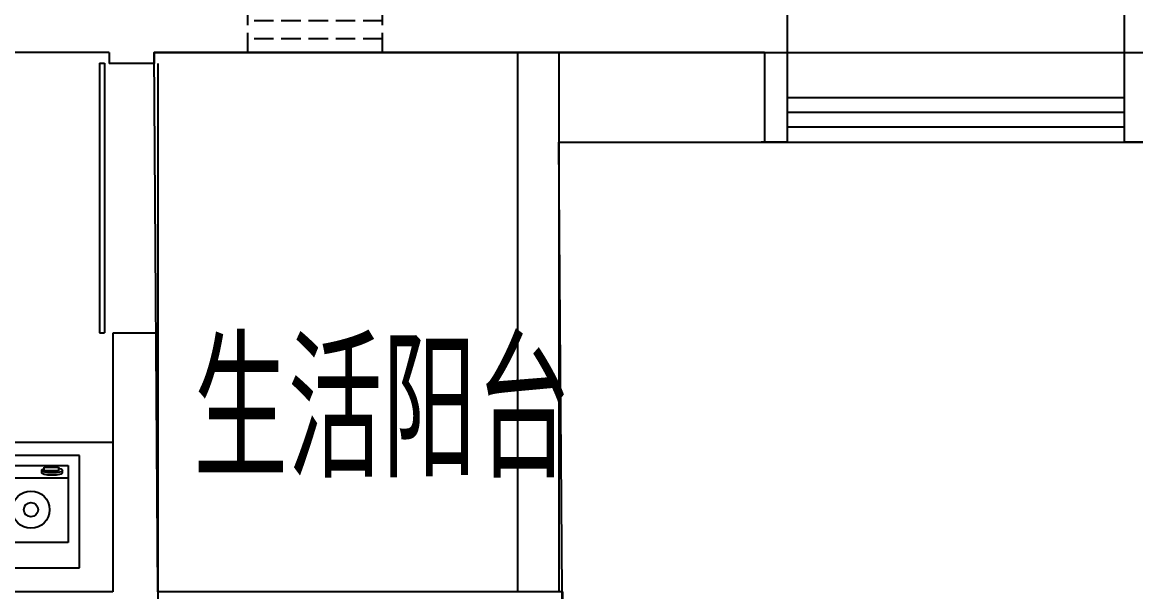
# Model space of a CAD drawing. Header units: millimetres. Extents: x 630 to 33459, y 325 to 36927.
# Drawn here: x 22842 to 27796, y 20895 to 23430 of the extents above; entities that cross this region are included whole.
import ezdxf
from ezdxf.enums import TextEntityAlignment as Align

# ---------------------------------------------------------------- set-up
doc = ezdxf.new("R2010")
doc.units = ezdxf.units.MM
doc.linetypes.add('DASH', pattern=[0.35, 0.25, -0.1])
for name, color, linetype in [('3', 7, 'Continuous'), ('JJ', 8, 'Continuous'), ('PUB_WINDW', 7, 'Continuous'), ('T', 7, 'Continuous'), ('WALL', 255, 'Continuous'), ('WINDOW', 2, 'Continuous')]:
    doc.layers.add(name, color=color, linetype=linetype)
doc.styles.add('DIM_FONT', font='SIMPLEX', dxfattribs={"width": 0.8})
doc.styles.add('HZ', font='txt', dxfattribs={"width": 0.7, "height": 5, "bigfont": 'hztxt'})
doc.styles.add('SIMPLEX', font='SIMPLEX.SHX')
doc.styles.get("Standard").update_dxf_attribs({"font": 'arial.ttf'})

# ---------------------------------------------------------------- blocks, each defined once
blk = doc.blocks.new('ZT1')
at = {"linetype": 'Continuous'}
for p, q in [((700, 500), (0, 500)), ((0, 500), (0, 0)), ((700, 0), (700, 500)), ((0, 0), (700, 0))]:
    blk.add_line(p, q, dxfattribs=at)
for p, q in [((50.7, 386.9), (673.5, 386.9)), ((50.7, 44.5), (50.7, 386.9)), ((673.5, 386.9), (673.5, 44.5)), ((673.5, 100.2), (50.7, 100.2)), ((76.1, 76.8), (76.1, 66.3)), ((92.7, 51.8), (92.7, 68.5)), ((92.7, 68.5), (157.4, 68.5)), ((157.4, 51.8), (92.7, 51.8)), ((157.4, 68.5), (157.4, 51.8)), ((167.9, 77.9), (167.8, 66.2)), ((549.1, 76.8), (549.1, 66.3)), ((565.7, 68.5), (630.4, 68.5)), ((565.7, 51.8), (565.7, 68.5)), ((630.4, 51.8), (565.7, 51.8)), ((630.4, 68.5), (630.4, 51.8)), ((640.9, 77.9), (640.8, 66.2)), ((673.5, 44.5), (50.7, 44.5))]:
    blk.add_line(p, q)
for points in [[(76.1, 76.8, -0.259034), (78, 80.2, -0.076276), (89.5, 85.1, -0.036515), (103.1, 87.6, -0.026615), (121.9, 88.6, -0.026615), (140.8, 87.6, -0.036515), (154.3, 85.1, -0.076276), (165.9, 80.2, -0.259034), (167.8, 76.8, -0.078462), (167.6, 75.5, -0.056762)], [(76.1, 66.3, -0.259034), (78, 69.7, -0.076276), (89.5, 74.6, -0.036515), (103.1, 77.1, -0.026615), (121.9, 78.1, -0.026615), (140.8, 77.1, -0.036515), (154.3, 74.6, -0.076276), (165.9, 69.7, -0.259034), (167.8, 66.3, -0.259034), (165.9, 62.8, -0.056762), (157.4, 58.8, -0.036515)], [(92.7, 57.1, -0.008736), (89.5, 57.9, -0.076276), (78, 62.8, -0.259034), (76.1, 66.3, -0.259034)], [(549.1, 76.8, -0.259034), (551, 80.2, -0.076276), (562.5, 85.1, -0.036515), (576.1, 87.6, -0.026615), (594.9, 88.6, -0.026615), (613.8, 87.6, -0.036515), (627.3, 85.1, -0.076276), (638.9, 80.2, -0.259034), (640.8, 76.8, -0.078462), (640.6, 75.5, -0.056762)], [(549.1, 66.3, -0.259034), (551, 69.7, -0.076276), (562.5, 74.6, -0.036515), (576.1, 77.1, -0.026615), (594.9, 78.1, -0.026615), (613.8, 77.1, -0.036515), (627.3, 74.6, -0.076276), (638.9, 69.7, -0.259034), (640.8, 66.3, -0.259034), (638.9, 62.8, -0.056762), (630.4, 58.8, -0.036515)], [(565.7, 57.1, -0.008736), (562.5, 57.9, -0.076276), (551, 62.8, -0.259034), (549.1, 66.3, -0.259034)]]:
    blk.add_lwpolyline(points, format="xyb")
for centre, radius in [((215.8, 241.5), 82.5), ((508.4, 241.5), 82.5), ((215.8, 241.5), 31.6), ((508.4, 241.5), 31.6)]:
    blk.add_circle(centre, radius, dxfattribs=at)
at = {"width": 0.8, "flags": 9}
for tag in ['XSIZE', 'YSIZE']:
    blk.add_attdef(tag, (348.3, 500), '', height=0.5, dxfattribs=at)
blk = doc.blocks.new('ZT')
at = {"layer": 'JJ', "linetype": 'Continuous', "rotation": 89.99999999882102}
blk.add_blockref('ZT1', (211.4, -329.8), dxfattribs=at)
blk = doc.blocks.new('_WBLK')
for p, q in [((-0.5, 0.5), (0.5, 0.5)), ((0.5, 0.1667), (-0.5, 0.1667)), ((0.5, -0.1667), (-0.5, -0.1667)), ((-0.5, -0.5), (0.5, -0.5))]:
    blk.add_line(p, q)
at = {"style": 'SIMPLEX', "flags": 9}
blk.add_attdef('A', text='', height=1, dxfattribs=at).set_placement((0, 1.5), align=Align.MIDDLE)
blk = doc.blocks.new('M_A13ZTG')
for p, q in [((-0.5018, 0.2083), (0.4982, 0.2083)), ((-0.5018, 0.2083), (-0.5018, 0.1896)), ((0.4982, 0.2083), (0.4982, 0.1896)), ((-0.5018, 0.1896), (0.4982, 0.1896))]:
    blk.add_line(p, q)
blk = doc.blocks.new('_GCBLK')
at = {"linetype": 'DASH'}
for p, q in [((-0.5, -0.5), (-0.5, 0.5)), ((0.5, -0.5), (0.5, 0.5)), ((-0.5, 0.2), (0.5, 0.2)), ((-0.5, -0.2), (0.5, -0.2))]:
    blk.add_line(p, q, dxfattribs=at)
at = {"style": 'SIMPLEX', "flags": 9}
blk.add_attdef('A', text='', height=1, dxfattribs=at).set_placement((0, 1.5), align=Align.MIDDLE)
blk = doc.blocks.new('1T4F83聚福元')
for p, q in [((9829.2, 10259.3), (9729.2, 10259.3)), ((9845.1, 10259.3), (9745.1, 10259.3)), ((9845.1, 10259.3), (9745.1, 10259.3)), ((11445.1, 10259.3), (11345.1, 10259.3)), ((8845.1, 8259.3), (8845.1, 8059.3))]:
    blk.add_line(p, q)
at = {"layer": '3'}
for p, q in [((8645.1, 10659.3), (8645.1, 8259.3)), ((8829.2, 10659.3), (8829.2, 8259.3)), ((7045.1, 10609.3), (7045.1, 9409.3))]:
    blk.add_line(p, q, dxfattribs=at)
at = {"layer": 'JJ', "linetype": 'Continuous'}
blk.add_line((6845.1, 8923.4), (4378.8, 8923.4), dxfattribs=at)
at = {"layer": 'WALL'}
for p, q in [((9845.1, 10859.3), (9845.1, 10259.3)), ((9845.1, 10859.3), (9845.1, 10259.3)), ((11345.1, 10859.3), (11345.1, 10259.3)), ((6813.2, 10659.3), (6065.5, 10659.3)), ((6829.2, 10659.3), (6081.4, 10659.3)), ((6813.2, 10659.3), (6445.1, 10659.3)), ((6829.2, 10659.3), (6829.2, 10609.3)), ((9745.1, 10659.3), (7029.2, 10659.3)), ((9745.1, 10659.3), (7029.2, 10659.3)), ((7029.2, 10659.3), (7029.2, 10609.3)), ((9745.1, 10659.3), (9745.1, 10259.3)), ((9745.1, 10659.3), (9745.1, 10259.3)), ((7029.2, 10609.3), (6829.2, 10609.3)), ((6845.1, 9409.3), (6845.1, 9359.3)), ((7045.1, 9409.3), (6845.1, 9409.3)), ((7045.1, 9409.3), (7045.1, 8259.3)), ((6845.1, 9359.3), (6845.1, 8259.3)), ((6845.1, 8259.3), (3745.1, 8259.3)), ((8645.1, 8259.3), (7045.1, 8259.3)), ((8845.1, 8259.3), (7045.1, 8259.3))]:
    blk.add_line(p, q, dxfattribs=at)
at = {"layer": 'WINDOW'}
blk.add_line((7045.1, 8259.3), (7045.1, 7526.5), dxfattribs=at)
blk.add_lwpolyline([(8845.1, 8059.3), (8829.2, 10259.3), (11445.1, 10259.3), (11445.1, 10659.3), (13345.1, 10659.3), (13345.1, 19359.3), (10745.1, 19359.3), (10745.1, 18959.3), (6445.1, 18959.3), (6445.1, 19559.3), (2045.1, 19559.3), (2045.1, 14359.3), (-454.9, 14359.3)], dxfattribs=at)
blk.add_lwpolyline([(6445.1, 19559.3), (2145.1, 19559.3), (2145.1, 9659.3), (3645.1, 9659.3), (3645.1, 8159.3), (7045.1, 8159.3), (8844.4, 8154.9), (8845.1, 8259.3), (7045.1, 8259.3), (7029.2, 10659.3), (13345.1, 10659.3), (13345.1, 18959.3), (13345.1, 18959.3), (6445.1, 18959.3)], close=True, dxfattribs=at)
at = {"layer": 'JJ', "linetype": 'Continuous', "rotation": 89.99999999993845}
blk.add_blockref('ZT', (6367, 8654.5), dxfattribs=at)
at = {"layer": 'WINDOW', "xscale": -600, "yscale": 200.0000000001928, "zscale": 600}
blk.add_blockref('_GCBLK', (7745.1, 10759.3), dxfattribs=at)
at = {"layer": 'WINDOW'}
for name, p, xscale, yscale, zscale, rotation in [('M_A13ZTG', (7035.6, 10009.3), -1200, 1200, 1200, 90), ('_WBLK', (10595.1, 10359.3), -1500, 200.0000000000145, 1500, 180)]:
    blk.add_blockref(name, p, dxfattribs=dict(at, xscale=xscale, yscale=yscale, zscale=zscale, rotation=rotation))
at = {"layer": 'JJ', "oblique": -180, "text_generation_flag": 4, "width": 0.8, "flags": 9}
blk.add_attdef('XSIZE', (12307.9, 14297.8), '', height=0.441, rotation=90, dxfattribs=at)
at = {"layer": 'JJ', "style": 'DIM_FONT', "oblique": -180, "text_generation_flag": 4, "width": 0.8, "flags": 9}
for tag in ['XSIZE', 'YSIZE']:
    blk.add_attdef(tag, (12780.2, 14084.5), '', height=0.441, rotation=90, dxfattribs=at)
at = {"layer": 'T', "style": 'HZ', "width": 0.7}
blk.add_text('生活阳台', height=600, dxfattribs=at).set_placement((7203.8, 8766.9))

msp = doc.modelspace()

# ---------------------------------------------------------------- block references
at = {"layer": 'PUB_WINDW'}
msp.add_blockref('1T4F83聚福元', (16399.4, 12636.2), dxfattribs=at)

doc.saveas('drawing.dxf')
